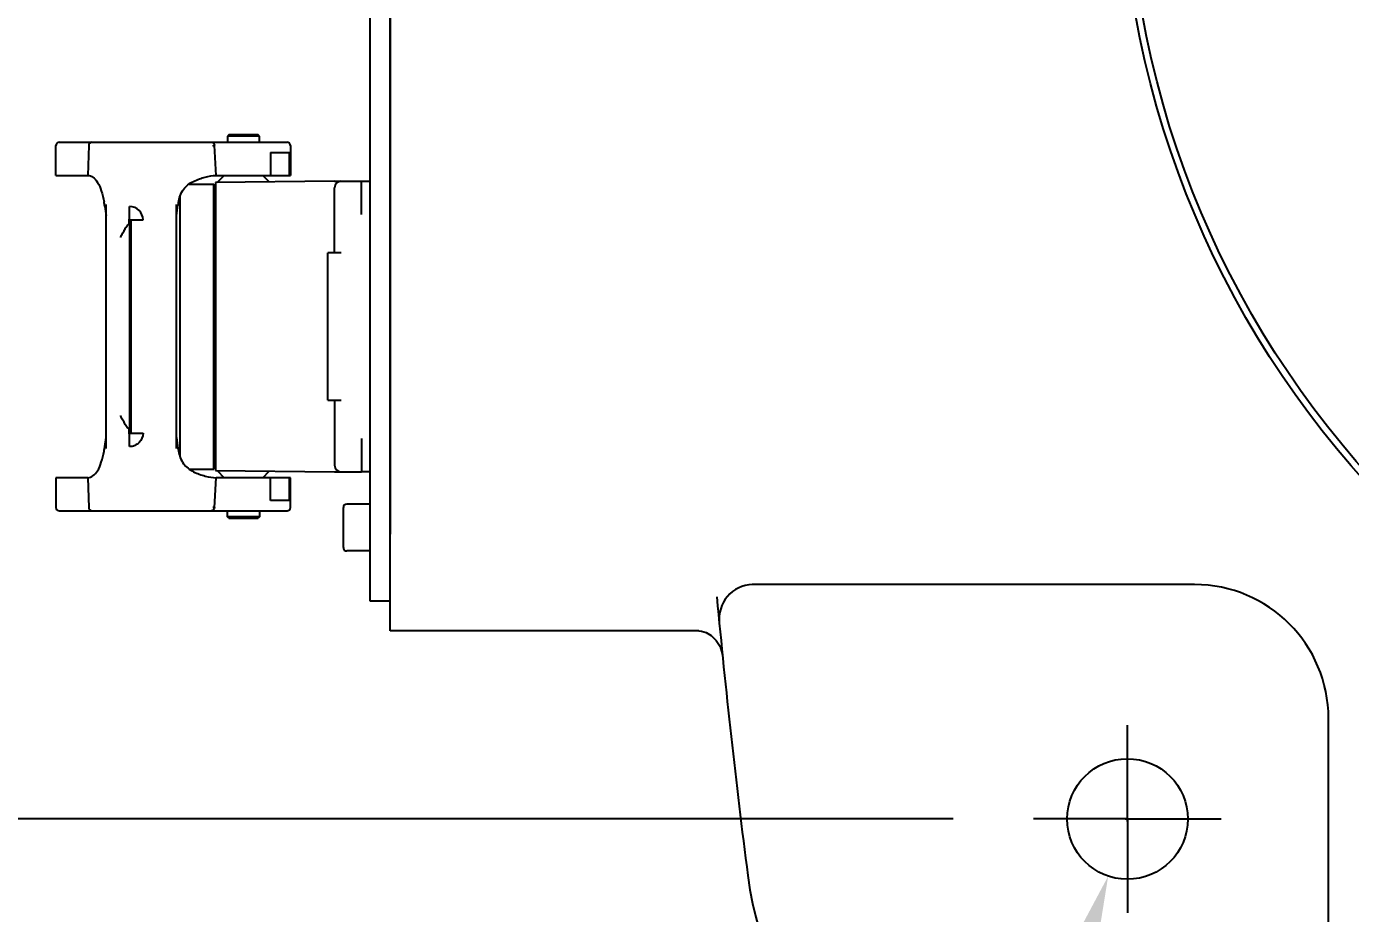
# Model space of a CAD drawing. Header units: millimetres. Extents: x 4086 to 10416, y 123 to 1549.
# Drawn here: x 6934.13 to 6983.52, y 1082.11 to 1115.21 of the extents above; entities that cross this region are included whole.
import ezdxf

# ---------------------------------------------------------------- set-up
doc = ezdxf.new("R2010")
doc.units = ezdxf.units.MM
doc.linetypes.add('CENTER', pattern=[0.6, 0.375, -0.075, 0.075, -0.075])
for name, color, linetype in [('中心线', 7, 'Continuous'), ('外形图', 7, 'Continuous'), ('尺寸标注', 7, 'Continuous')]:
    doc.layers.add(name, color=color, linetype=linetype)
doc.styles.add('思源黑', font='SourceHanSansCN-Normal.ttf')
doc.dimstyles.new('尺寸标注_1_4比例中六', dxfattribs={"dimtxt": 10, "dimasz": 8, "dimexe": 2, "dimexo": 1.5, "dimgap": 1, "dimtad": 1, "dimdec": 1, "dimlfac": 4, "dimdsep": 46, "dimtxsty": '思源黑', "dimcen": 0.09, "dimadec": 0, "dimazin": 0, "dimtp": 0.01, "dimtm": 0.01, "dimtfac": 1, "dimtdec": 1, "dimtofl": 0, "dimtmove": 0, "dimatfit": 3, "dimfxl": 1, "dimtolj": 1, "dimarcsym": 0})
doc.dimstyles.new('尺寸标注_1_4比例中六弯折', dxfattribs={"dimtxt": 10, "dimasz": 8, "dimexe": 2, "dimexo": 1.5, "dimgap": 1, "dimtad": 1, "dimtih": 1, "dimtoh": 1, "dimdec": 1, "dimlfac": 4, "dimdsep": 46, "dimtxsty": '思源黑', "dimcen": 0.09, "dimadec": 0, "dimazin": 0, "dimtp": 0.01, "dimtm": 0.01, "dimtfac": 1, "dimtdec": 1, "dimtofl": 0, "dimtmove": 0, "dimatfit": 3, "dimfxl": 1, "dimtolj": 1, "dimarcsym": 0})

# ---------------------------------------------------------------- blocks, each defined once
blk = doc.blocks.new('*D794')
at = {"layer": 'Defpoints', "color": 0}
for p in [(6970.585, 1163.765), (6906.357, 1080.015), (6970.631, 1080.015)]:
    blk.add_point(p, dxfattribs=at)
at = {"layer": '尺寸标注', "color": 0, "lineweight": -2}
for p, q in [((6969.085, 1163.765), (6904.357, 1163.765)), ((6906.357, 1155.765), (6906.357, 1088.015)), ((6969.131, 1080.015), (6904.357, 1080.015))]:
    blk.add_line(p, q, dxfattribs=at)
at = {"layer": '尺寸标注', "color": 0}
for points in [[(6907.69, 1155.765), (6905.024, 1155.765), (6906.357, 1163.765)], [(6905.024, 1088.015), (6907.69, 1088.015), (6906.357, 1080.015)]]:
    blk.add_solid(points, dxfattribs=at)
at = {"layer": '尺寸标注', "color": 0, "insert": (6900.173, 1121.72), "char_height": 10, "attachment_point": 5, "rotation": 90, "style": '思源黑'}
blk.add_mtext('\\A1;335', dxfattribs=at)
blk = doc.blocks.new('*D797')
at = {"layer": 'Defpoints', "color": 0}
for p in [(6970.2, 1158.14), (6927.236, 1085.64), (6970.2, 1085.64)]:
    blk.add_point(p, dxfattribs=at)
at = {"layer": '尺寸标注', "color": 0, "lineweight": -2}
for p, q in [((6968.7, 1158.14), (6925.236, 1158.14)), ((6927.236, 1150.14), (6927.236, 1093.64)), ((6968.7, 1085.64), (6925.236, 1085.64))]:
    blk.add_line(p, q, dxfattribs=at)
at = {"layer": '尺寸标注', "color": 0}
for points in [[(6928.57, 1150.14), (6925.903, 1150.14), (6927.236, 1158.14)], [(6925.903, 1093.64), (6928.57, 1093.64), (6927.236, 1085.64)]]:
    blk.add_solid(points, dxfattribs=at)
at = {"layer": '尺寸标注', "color": 0, "insert": (6921.059, 1121.768), "char_height": 10, "attachment_point": 5, "rotation": 90, "style": '思源黑'}
blk.add_mtext('\\A1;290', dxfattribs=at)
blk = doc.blocks.new('*D799')
at = {"layer": 'Defpoints', "color": 0}
for p in [(6975.918, 1087.773), (6974.481, 1083.508)]:
    blk.add_point(p, dxfattribs=at)
at = {"layer": '尺寸标注', "color": 0}
for p, q in [((6975.11, 1085.64), (6975.29, 1085.64)), ((6975.2, 1085.55), (6975.2, 1085.73))]:
    blk.add_line(p, q, dxfattribs=at)
at = {"layer": '尺寸标注', "color": 0, "lineweight": -2}
for p in [(6971.927, 1075.927), (6862.667, 1049.627)]:
    blk.add_line(p, (6963.065, 1049.627), dxfattribs=at)
at = {"layer": '尺寸标注', "color": 0}
blk.add_solid([(6973.19, 1075.501), (6970.663, 1076.353), (6974.481, 1083.508)], dxfattribs=at)
at = {"layer": '尺寸标注', "color": 0, "insert": (6912.366, 1057.779), "char_height": 10, "attachment_point": 5, "style": '思源黑'}
blk.add_mtext('\\A1;4×Φ18{\\A1; \\fSource Han Sans CN Normal|b0|i0|c0|p34;\\C7;through}', dxfattribs=at)

msp = doc.modelspace()

# ---------------------------------------------------------------- linework, layer by layer
at = {"layer": '中心线', "linetype": 'CENTER', "ltscale": 20}
for q in [(6975.2, 1089.14), (6971.7, 1085.64), (6975.2, 1082.14), (6978.7, 1085.64)]:
    msp.add_line((6975.2, 1085.64), q, dxfattribs=at)
at = {"layer": '外形图', "color": 7, "linetype": 'Continuous'}
for p, q in [((6947.7, 1092.667), (6947.7, 1151.114)), ((6947.7, 1147.515), (6947.7, 1096.265)), ((6935.35, 1110.89), (6943.849, 1110.89)), ((6941.675, 1111.165), (6941.625, 1111.115)), ((6941.625, 1111.115), (6941.625, 1110.89)), ((6942.825, 1111.115), (6941.625, 1111.115)), ((6942.775, 1111.165), (6941.675, 1111.165)), ((6942.825, 1111.115), (6942.775, 1111.165)), ((6942.825, 1110.89), (6942.825, 1111.115)), ((6935.225, 1109.655), (6935.225, 1110.765)), ((6936.453, 1110.765), (6936.421, 1109.655)), ((6936.453, 1110.765), (6936.467, 1110.765)), ((6941.088, 1110.764), (6941.14, 1110.765)), ((6941.211, 1109.655), (6941.14, 1110.765)), ((6943.238, 1110.505), (6943.238, 1109.655)), ((6943.238, 1110.505), (6943.944, 1110.505)), ((6943.944, 1109.655), (6943.944, 1110.505)), ((6943.975, 1110.765), (6943.975, 1109.655)), ((6935.225, 1109.655), (6936.421, 1109.655)), ((6940.199, 1109.334), (6941.125, 1109.334)), ((6941.125, 1098.697), (6941.125, 1109.334)), ((6945.625, 1109.44), (6941.187, 1109.39)), ((6941.187, 1109.39), (6941.187, 1098.64)), ((6941.211, 1109.655), (6943.975, 1109.655)), ((6941.238, 1109.391), (6941.502, 1109.655)), ((6942.947, 1109.655), (6943.189, 1109.413)), ((6945.624, 1109.44), (6945.623, 1109.44)), ((6945.625, 1109.44), (6946.625, 1109.44)), ((6946.625, 1108.19), (6946.625, 1109.438)), ((6946.625, 1109.438), (6946.95, 1109.438)), ((6939.851, 1108.859), (6939.851, 1099.172)), ((6941.187, 1109.072), (6941.125, 1109.072)), ((6945.625, 1106.765), (6945.625, 1109.19)), ((6937.102, 1099.46), (6937.102, 1108.571)), ((6939.727, 1099.459), (6939.727, 1108.571)), ((6937.977, 1107.986), (6937.927, 1107.982)), ((6937.927, 1107.982), (6938.022, 1107.976)), ((6938.022, 1107.976), (6937.927, 1107.969)), ((6937.927, 1107.969), (6938.022, 1107.963)), ((6938.022, 1107.963), (6937.927, 1107.956)), ((6937.927, 1107.956), (6938.022, 1107.949)), ((6938.022, 1107.949), (6937.927, 1107.942)), ((6937.927, 1107.942), (6938.022, 1107.936)), ((6938.022, 1107.936), (6937.927, 1107.929)), ((6937.927, 1107.929), (6938.022, 1107.922)), ((6938.022, 1107.922), (6937.927, 1107.915)), ((6937.927, 1107.915), (6938.022, 1107.909)), ((6938.022, 1107.909), (6937.927, 1107.902)), ((6937.927, 1107.902), (6938.022, 1107.896)), ((6938.022, 1107.896), (6937.927, 1107.888)), ((6937.927, 1107.888), (6938.022, 1107.882)), ((6938.022, 1107.882), (6937.927, 1107.875)), ((6937.927, 1107.875), (6937.979, 1107.871)), ((6938.022, 1107.869), (6937.927, 1107.861)), ((6937.927, 1107.861), (6938.022, 1107.855)), ((6938.022, 1107.855), (6937.927, 1107.848)), ((6937.927, 1107.848), (6937.977, 1107.845)), ((6937.977, 1107.979), (6937.977, 1107.994)), ((6937.977, 1107.836), (6937.977, 1107.845)), ((6937.977, 1107.832), (6937.977, 1100.199)), ((6938.022, 1107.976), (6938.022, 1100.054)), ((6945.375, 1101.265), (6945.375, 1106.765)), ((6945.875, 1106.765), (6945.375, 1106.765)), ((6945.375, 1101.265), (6945.875, 1101.265)), ((6945.625, 1101.265), (6945.625, 1098.84)), ((6937.977, 1100.186), (6937.927, 1100.183)), ((6937.927, 1100.183), (6938.022, 1100.176)), ((6938.022, 1100.176), (6937.927, 1100.169)), ((6937.927, 1100.169), (6938.022, 1100.162)), ((6937.979, 1100.159), (6937.927, 1100.156)), ((6937.927, 1100.156), (6938.022, 1100.149)), ((6938.022, 1100.149), (6937.927, 1100.143)), ((6937.927, 1100.143), (6938.022, 1100.135)), ((6938.022, 1100.135), (6937.927, 1100.129)), ((6937.927, 1100.129), (6938.022, 1100.122)), ((6938.022, 1100.122), (6937.927, 1100.116)), ((6937.927, 1100.116), (6938.022, 1100.108)), ((6938.022, 1100.108), (6937.927, 1100.102)), ((6937.927, 1100.102), (6938.022, 1100.095)), ((6938.022, 1100.095), (6937.927, 1100.089)), ((6937.927, 1100.089), (6938.022, 1100.081)), ((6938.022, 1100.081), (6937.927, 1100.075)), ((6937.927, 1100.075), (6938.022, 1100.068)), ((6938.022, 1100.068), (6937.927, 1100.062)), ((6937.927, 1100.062), (6938.022, 1100.054)), ((6938.022, 1100.054), (6937.927, 1100.048)), ((6937.927, 1100.048), (6937.977, 1100.045)), ((6937.977, 1100.186), (6937.977, 1100.195)), ((6937.977, 1100.037), (6937.977, 1100.052)), ((6937.977, 1100.037), (6938.477, 1100.037)), ((6937.977, 1100.002), (6937.977, 1100.034)), ((6946.625, 1099.841), (6946.625, 1098.59)), ((6941.187, 1098.959), (6941.125, 1098.959)), ((6940.199, 1098.697), (6941.125, 1098.697)), ((6941.187, 1098.64), (6945.625, 1098.59)), ((6941.238, 1098.64), (6941.502, 1098.376)), ((6942.947, 1098.376), (6943.189, 1098.618)), ((6945.623, 1098.59), (6945.624, 1098.59)), ((6945.625, 1098.59), (6946.625, 1098.59)), ((6946.95, 1098.593), (6946.625, 1098.593)), ((6935.225, 1098.376), (6935.225, 1097.265)), ((6936.421, 1098.376), (6935.225, 1098.376)), ((6936.421, 1098.376), (6936.453, 1097.265)), ((6941.14, 1097.265), (6941.211, 1098.376)), ((6943.975, 1098.376), (6941.211, 1098.376)), ((6943.238, 1097.526), (6943.238, 1098.376)), ((6943.944, 1097.526), (6943.944, 1098.376)), ((6943.975, 1097.265), (6943.975, 1098.376)), ((6943.944, 1097.526), (6943.238, 1097.526)), ((6935.35, 1097.14), (6943.849, 1097.14)), ((6936.467, 1097.266), (6936.453, 1097.265)), ((6941.14, 1097.266), (6941.088, 1097.266)), ((6941.625, 1096.915), (6941.625, 1097.14)), ((6942.825, 1097.14), (6942.825, 1096.915)), ((6945.95, 1095.765), (6945.95, 1097.265)), ((6946.95, 1097.39), (6946.075, 1097.39)), ((6941.675, 1096.865), (6941.625, 1096.915)), ((6942.825, 1096.915), (6941.625, 1096.915)), ((6941.675, 1096.865), (6942.775, 1096.865)), ((6942.825, 1096.915), (6942.775, 1096.865)), ((6946.95, 1095.64), (6946.075, 1095.64)), ((6977.7, 1094.39), (6961.201, 1094.39)), ((6947.7, 1093.765), (6946.95, 1093.765)), ((6959.207, 1092.666), (6947.7, 1092.666)), ((6982.7, 1072.892), (6982.7, 1089.39))]:
    msp.add_line(p, q, dxfattribs=at)
at = {"layer": '外形图', "linetype": 'Continuous'}
msp.add_line((6946.95, 1093.765), (6946.95, 1150.015), dxfattribs=at)
at = {"layer": '外形图', "color": 7, "linetype": 'Continuous'}
msp.add_lwpolyline([(6959.205, 1092.666), (6959.22, 1092.666), (6959.314, 1092.652), (6959.479, 1092.597), (6959.674, 1092.483), (6959.86, 1092.306), (6960.005, 1092.072), (6960.084, 1091.813), (6960.092, 1091.757)], dxfattribs=at)
for radius in [35.25, 35]:
    msp.add_circle((7010.2, 1121.89), radius, dxfattribs=at)
at = {"layer": '外形图', "linetype": 'Continuous'}
msp.add_circle((6975.2, 1085.64), 2.25, dxfattribs=at)
at = {"layer": '外形图', "color": 7, "linetype": 'Continuous'}
for centre, radius, start, end in [((6935.35, 1110.765), 0.125, 90, 180), ((6943.85, 1110.765), 0.125, 0, 90.0156), ((6945.875, 1109.19), 0.25, 90, 180), ((6932.181, 1107.751), 4.929, 10.2404, 10.738), ((6931.166, 1107.571), 5.96, 8.8582, 10.2105), ((6937.976, 1107.995), 0.501, 359.9309, 89.9291), ((6942.617, 1108.09), 2.876, 169.2183, 170.9814), ((6942.137, 1108.18), 2.388, 168.7785, 169.171), ((6931.166, 1100.46), 5.96, 349.7895, 351.1417), ((6942.578, 1099.933), 2.836, 189.1568, 190.7868), ((6932.186, 1100.279), 4.924, 349.2475, 349.7598), ((6942.107, 1099.845), 2.358, 190.8237, 191.4163), ((6945.875, 1098.84), 0.25, 180, 270), ((6935.35, 1097.265), 0.125, 180, 270), ((6943.85, 1097.265), 0.125, 269.9844, 0), ((6946.075, 1097.265), 0.125, 90, 180), ((6946.075, 1095.765), 0.125, 180, 270), ((6977.7, 1089.39), 5, 0, 90), ((7258.575, 1121.89), 300, 185.34869, 187.34693), ((6973.435, 1085.126), 12.5, 187.3469, 262.6531)]:
    msp.add_arc(centre, radius, start, end, dxfattribs=at)
for points, knots in [([(6936.572, 1110.89), (6936.542, 1110.89), (6936.477, 1110.862), (6936.453, 1110.797), (6936.453, 1110.765)], [0, 0, 0, 0, 6664.588071, 13535.330231, 13535.330231, 13535.330231, 13535.330231]), ([(6941.034, 1110.89), (6941.062, 1110.89), (6941.122, 1110.859), (6941.14, 1110.797), (6941.14, 1110.765)], [0, 0, 0, 0, 6384.109437, 13553.825317, 13553.825317, 13553.825317, 13553.825317]), ([(6936.421, 1109.655), (6936.487, 1109.655), (6936.639, 1109.592), (6936.81, 1109.378), (6936.939, 1109.058), (6936.998, 1108.808), (6937.024, 1108.669)], [0, 0, 0, 0, 3889.046406, 8971.115397, 15680.790249, 23943.073779, 23943.073779, 23943.073779, 23943.073779]), ([(6939.795, 1108.644), (6939.828, 1108.815), (6939.912, 1109.067), (6940.146, 1109.312), (6940.355, 1109.435), (6940.575, 1109.527), (6940.857, 1109.614), (6941.072, 1109.655), (6941.211, 1109.655)], [0, 0, 0, 0, 9493.014305, 13869.826366, 18255.470542, 22618.854411, 26846.978561, 34406.206511, 34406.206511, 34406.206511, 34406.206511]), ([(6937.977, 1108.029), (6937.979, 1108.09), (6937.975, 1108.246), (6937.977, 1108.401), (6937.977, 1108.495)], [0, 0, 0, 0, 5317.331885, 13490.757936, 13490.757936, 13490.757936, 13490.757936]), ([(6937.811, 1107.667), (6937.821, 1107.688), (6937.858, 1107.757), (6937.922, 1107.82), (6937.977, 1107.832)], [0, 0, 0, 0, 4027.871875, 13480.974852, 13480.974852, 13480.974852, 13480.974852]), ([(6937.977, 1107.996), (6937.974, 1107.999), (6937.976, 1108.012), (6937.976, 1108.022), (6937.977, 1108.029)], [0, 0, 0, 0, 4487.135052, 13487.268694, 13487.268694, 13487.268694, 13487.268694]), ([(6937.977, 1107.995), (6937.977, 1107.995), (6937.976, 1107.996), (6937.975, 1107.996), (6937.975, 1107.996)], [0, 0, 0, 0, 4997.184766, 13487.048452, 13487.048452, 13487.048452, 13487.048452]), ([(6937.977, 1107.994), (6937.977, 1107.994), (6937.977, 1107.994), (6937.977, 1107.995), (6937.977, 1107.995)], [0, 0, 0, 0, 7539.633125, 13487.03165, 13487.03165, 13487.03165, 13487.03165]), ([(6937.978, 1107.994), (6937.98, 1107.999), (6937.992, 1107.995), (6937.999, 1107.994), (6938.003, 1107.994)], [0, 0, 0, 0, 8495.854961, 13486.952036, 13486.952036, 13486.952036, 13486.952036]), ([(6938.003, 1107.994), (6938.006, 1107.994), (6938.024, 1107.993), (6938.042, 1107.994), (6938.056, 1107.994)], [0, 0, 0, 0, 2713.810355, 13486.989328, 13486.989328, 13486.989328, 13486.989328]), ([(6938.056, 1107.994), (6938.083, 1107.994), (6938.223, 1107.993), (6938.363, 1107.994), (6938.477, 1107.994)], [0, 0, 0, 0, 2565.683037, 13486.328838, 13486.328838, 13486.328838, 13486.328838]), ([(6937.638, 1107.34), (6937.663, 1107.398), (6937.72, 1107.507), (6937.785, 1107.612), (6937.811, 1107.667)], [0, 0, 0, 0, 6907.912885, 13475.25868, 13475.25868, 13475.25868, 13475.25868]), ([(6937.811, 1100.364), (6937.785, 1100.419), (6937.72, 1100.523), (6937.663, 1100.633), (6937.638, 1100.691)], [0, 0, 0, 0, 6502.654732, 13342.407933, 13342.407933, 13342.407933, 13342.407933]), ([(6937.977, 1100.199), (6937.96, 1100.202), (6937.886, 1100.235), (6937.837, 1100.307), (6937.811, 1100.364)], [0, 0, 0, 0, 2824.618186, 13338.50744, 13338.50744, 13338.50744, 13338.50744]), ([(6937.977, 1099.536), (6937.977, 1099.585), (6937.976, 1099.74), (6937.977, 1099.896), (6937.977, 1100.002)], [0, 0, 0, 0, 4229.569474, 13328.1363, 13328.1363, 13328.1363, 13328.1363]), ([(6938.477, 1100.037), (6938.476, 1099.909), (6938.393, 1099.706), (6938.173, 1099.565), (6938.042, 1099.532), (6937.977, 1099.535)], [0, 0, 0, 0, 8934.590451, 13485.169631, 18023.662299, 18023.662299, 18023.662299, 18023.662299]), ([(6936.421, 1098.376), (6936.487, 1098.376), (6936.639, 1098.439), (6936.81, 1098.653), (6936.938, 1098.973), (6936.997, 1099.222), (6937.024, 1099.36)], [0, 0, 0, 0, 3830.92865, 8835.990603, 15443.131192, 23579.577944, 23579.577944, 23579.577944, 23579.577944]), ([(6939.796, 1099.379), (6939.83, 1099.209), (6939.915, 1098.959), (6940.15, 1098.716), (6940.425, 1098.556), (6940.78, 1098.432), (6941.073, 1098.376), (6941.211, 1098.376)], [0, 0, 0, 0, 7802.000762, 11404.429542, 15015.953256, 22079.044874, 28301.425021, 28301.425021, 28301.425021, 28301.425021]), ([(6936.453, 1097.265), (6936.453, 1097.234), (6936.477, 1097.168), (6936.542, 1097.14), (6936.572, 1097.14)], [0, 0, 0, 0, 6737.591646, 13272.988328, 13272.988328, 13272.988328, 13272.988328]), ([(6941.14, 1097.265), (6941.14, 1097.234), (6941.122, 1097.172), (6941.062, 1097.14), (6941.034, 1097.14)], [0, 0, 0, 0, 7032.300717, 13294.256484, 13294.256484, 13294.256484, 13294.256484]), ([(6961.201, 1094.39), (6960.86, 1094.39), (6960.156, 1094.043), (6959.939, 1093.307), (6959.972, 1092.966)], [0, 0, 0, 0, 6645.362288, 13324.789963, 13324.789963, 13324.789963, 13324.789963])]:
    msp.add_open_spline(points, degree=3, knots=knots, dxfattribs=at)
for points in [[(6937.055, 1108.489), (6937.072, 1108.378), (6937.087, 1108.266), (6937.102, 1108.155)], [(6939.727, 1108.155), (6939.742, 1108.284), (6939.756, 1108.413), (6939.776, 1108.541)], [(6937.055, 1099.542), (6937.072, 1099.653), (6937.087, 1099.765), (6937.102, 1099.876)], [(6939.727, 1099.876), (6939.742, 1099.745), (6939.756, 1099.613), (6939.777, 1099.482)]]:
    msp.add_open_spline(points, degree=3, dxfattribs=at)

# ---------------------------------------------------------------- dimensions: what is measured, and where the dimension line sits
at = {"layer": '尺寸标注'}
for base, p1, p2, picture, middle in [((6906.357, 1080.015), (6970.585, 1163.765), (6970.631, 1080.015), '*D794', (6906.357, 1121.72)), ((6927.236, 1085.64), (6970.2, 1158.14), (6970.2, 1085.64), '*D797', (6927.236, 1121.768))]:
    dim = msp.add_linear_dim(base=base, p1=p1, p2=p2, angle=270, dimstyle='尺寸标注_1_4比例中六', dxfattribs=at)
    dim.commit()
    dim.dimension.update_dxf_attribs({"geometry": picture, "text_midpoint": middle, "dimtype": 160})
dim = msp.add_diameter_dim_2p(p1=(6975.918, 1087.773), p2=(6974.481, 1083.508), text='4×Φ18{\\A1; \\fSource Han Sans CN Normal|b0|i0|c0|p34;\\C7;through}', dimstyle='尺寸标注_1_4比例中六弯折', override={"dimtxsty": '思源黑'}, dxfattribs=at)
dim.commit()
dim.dimension.update_dxf_attribs({"geometry": '*D799', "text_midpoint": (6912.366, 1049.627), "dimtype": 163})

doc.saveas('drawing.dxf')
